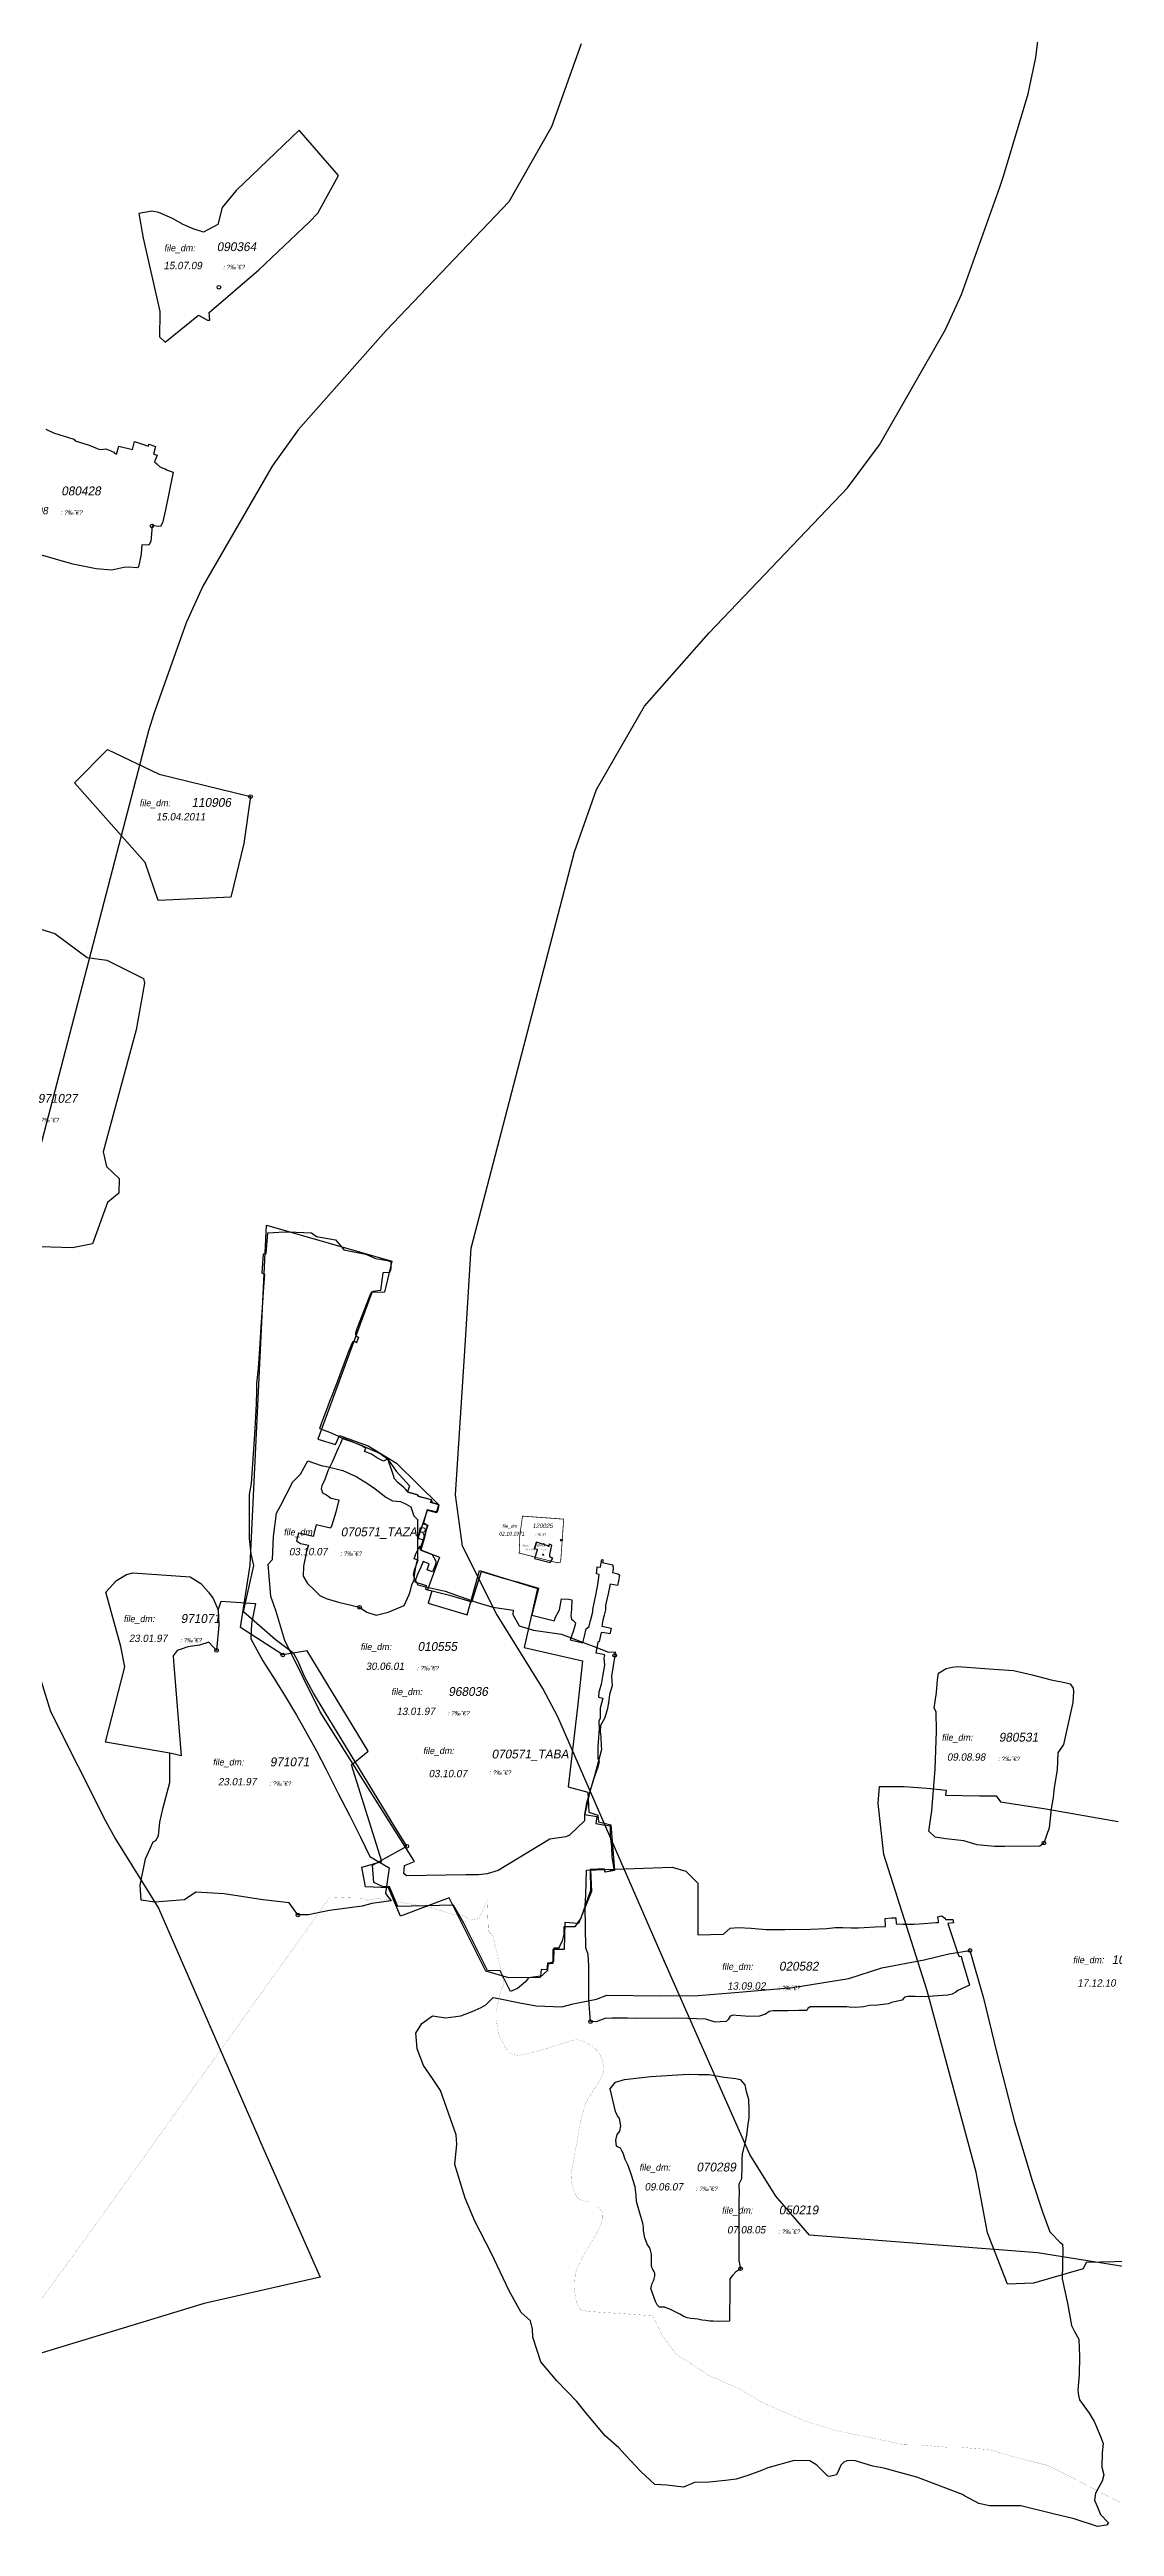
# Model space of a CAD drawing. Header units: metres. Extents: x 116000 to 284092, y 365136 to 804542.
# Drawn here: x 179549 to 180993, y 660721 to 664079 of the extents above; entities that cross this region are included whole.
import ezdxf
from ezdxf.enums import TextEntityAlignment as Align

# ---------------------------------------------------------------- set-up
doc = ezdxf.new("R2010")
doc.units = ezdxf.units.M
doc.header["$LTSCALE"] = 0.075
for name, color, linetype in [('010555', 181, 'Continuous'), ('020582', 246, 'Continuous'), ('030353', 8, 'Continuous'), ('050219', 1, 'Continuous'), ('070289', 46, 'Continuous'), ('070571', 46, 'Continuous'), ('080428', 30, 'Continuous'), ('080436', 30, 'Continuous'), ('090364', 140, 'Continuous'), ('10', 7, 'Continuous'), ('100546', 62, 'Continuous'), ('100810', 62, 'Continuous'), ('110906', 71, 'Continuous'), ('120025', 92, 'Continuous'), ('4', 7, 'Continuous'), ('7', 7, 'Continuous'), ('968036', 5, 'Continuous'), ('971027', 5, 'Continuous'), ('971071', 5, 'Continuous'), ('980334', 3, 'Continuous'), ('980531', 3, 'Continuous')]:
    doc.layers.add(name, color=color, linetype=linetype)
doc.styles.add('HEBTXT', font='HEBTXT.shx')

# ---------------------------------------------------------------- blocks, each defined once
blk = doc.blocks.new('DM_AREA')
at = {"layer": '10'}
blk.add_circle((0, 0), 2.5, dxfattribs=at)
at = {"layer": '4', "style": 'HEBTXT', "oblique": 10}
blk.add_attdef('DATE', text='', height=10, dxfattribs=at).set_placement((9.9, 86.8), align=Align.RIGHT)
at = {"layer": '4', "style": 'HEBTXT', "oblique": 10, "flags": 8}
blk.add_attdef('DATAtxt', text='', height=6, dxfattribs=at).set_placement((41.8, 89.2), align=Align.MIDDLE)
at = {"layer": '7', "style": 'HEBTXT', "oblique": 10, "flags": 8}
blk.add_attdef('file_txt', text='', height=9, dxfattribs=at).set_placement((-28.4, 117.1), align=Align.MIDDLE)
at = {"layer": '7', "style": 'HEBTXT', "oblique": 10}
blk.add_attdef('FILE_DM', (28.1, 112.6), '', height=12, dxfattribs=at)

msp = doc.modelspace()

# ---------------------------------------------------------------- linework, layer by layer
at = {"layer": '010555', "color": 181, "linetype": 'Continuous', "flags": 128}
msp.add_lwpolyline([(179842.8, 662485.1), (180013, 662436.4), (180002.8, 662394.4), (179986, 662393.8), (179912.5, 662194.9), (179936.8, 662187.6), (179941.9, 662199.7), (179980.9, 662185.8), (180019.2, 662162.2), (180076.2, 662106.5), (180074.3, 662095.9), (180061, 662099), (180055.6, 662080.3), (180061.6, 662078.2), (180050.8, 662045.4), (180077.4, 662034.8), (180061.4, 661990.5), (180067.2, 661989.1), (180062.3, 661972.7), (180115, 661956.9), (180132, 662017), (180210.7, 661992.6), (180192.2, 661912.6), (180271.5, 661894.4), (180264.8, 661831.7), (180252.2, 661723.4), (180278.8, 661716.3), (180280.1, 661689), (180292.5, 661685.1), (180293.1, 661676), (180310.1, 661672.1), (180314.7, 661610.2), (180302.5, 661607.8), (180300.7, 661612.1), (180282.3, 661610.9), (180283.6, 661581.6), (180266.3, 661538.3), (180247.7, 661539.5), (180246.5, 661502.8), (180231.1, 661502.8), (180231.1, 661483.8), (180224.3, 661483.2), (180224, 661474.6), (180213.6, 661465.2), (180171.5, 661464.7), (180140.5, 661473.8), (180090.5, 661572.8), (180024.9, 661548.2), (180008.4, 661586.7), (179977.2, 661587.9), (179972.1, 661614.5), (179999.4, 661622.4), (179958.3, 661753.4), (179981.1, 661772.1), (179898, 661908), (179865.1, 661902.3), (179807.8, 661939.5), (179820.7, 662023.9)], close=True, dxfattribs=at)
at = {"layer": '020582', "color": 246, "flags": 128}
msp.add_lwpolyline([(180277, 661610.4), (180393.1, 661614.7), (180411.5, 661609.4), (180428, 661592.8), (180428, 661523), (180462.5, 661523.7), (180471.8, 661532), (180482.5, 661532.7), (180500.2, 661531.9), (180520.4, 661530), (180545.8, 661530), (180580.5, 661530.4), (180602.9, 661531.6), (180614, 661532.6), (180624.6, 661532.6), (180635.8, 661532.2), (180645.6, 661532.5), (180653.3, 661533), (180668.5, 661533.8), (180682.4, 661534.2), (180682, 661545.1), (180690.7, 661545.9), (180696.3, 661545.9), (180696.9, 661537.9), (180706.5, 661537.1), (180721, 661537.2), (180734.3, 661538.4), (180750.8, 661539.6), (180754.2, 661539.5), (180754.3, 661542), (180753.1, 661547.2), (180758.3, 661548.5), (180763.2, 661545.6), (180763.5, 661543.7), (180773.5, 661543.6), (180774.7, 661539.3), (180767, 661538), (180780.6, 661497.5), (180782.2, 661493.4), (180784.8, 661494.1), (180786, 661489.7), (180796.1, 661454.4), (180780.5, 661447.2), (180777.5, 661444.9), (180772.9, 661442.6), (180766.9, 661441), (180747.2, 661439.6), (180738.1, 661438.7), (180722.5, 661439.1), (180712.8, 661439.1), (180708, 661438.4), (180705, 661434.3), (180690.5, 661431), (180686.2, 661429.4), (180671.9, 661427.5), (180660.6, 661426.9), (180652.7, 661425.4), (180642.2, 661424.2), (180633.2, 661424.8), (180629.8, 661425.1), (180600.1, 661425.1), (180585.2, 661425.1), (180580, 661425.1), (180577.2, 661423), (180575.6, 661420.3), (180564.7, 661420.2), (180550.3, 661420), (180544.9, 661420), (180532.2, 661420), (180530.2, 661420), (180524.6, 661418.9), (180519.8, 661415.2), (180511.6, 661412.7), (180495.5, 661412.3), (180492, 661412.5), (180479.9, 661413.5), (180476, 661413.9), (180471.8, 661412.5), (180468.8, 661408.2), (180466.2, 661405.2), (180458, 661404.7), (180451.3, 661404.6), (180438.8, 661408.6), (180401.5, 661409.8), (180344.1, 661409.4), (180332.6, 661409.8), (180311.7, 661409.8), (180301.8, 661409.4), (180290, 661404.8), (180282.4, 661405.2), (180280.2, 661434.9), (180280.2, 661480.9), (180279.4, 661496.1), (180276, 661505.2), (180275.2, 661561.8), (180276, 661577)], close=True, dxfattribs=at)
at = {"layer": '030353', "color": 8, "linetype": 'Continuous', "const_width": 0.15}
msp.add_lwpolyline([(179495.6, 660971.5), (179606.5, 661123), (179737.4, 661306), (179929.4, 661574.3), (179947.6, 661573.4), (179953.2, 661573.1), (179958.5, 661572.9), (179971.4, 661572.6), (179975.3, 661571.3), (179977.5, 661570.6), (179980.1, 661569.8), (179982.3, 661570.1), (179994.6, 661572.2), (180009.6, 661569.6), (180064.9, 661560.1), (180094.1, 661551.1), (180102.3, 661550.2), (180109, 661549.5), (180112.4, 661547.3), (180116.7, 661544.5), (180119.4, 661543.3), (180123.9, 661543.9), (180128.6, 661544.5), (180131.1, 661544.8), (180140, 661564.3), (180142.4, 661569.9), (180142.7, 661561.4), (180143, 661551.4), (180143.5, 661537.2), (180143.7, 661531), (180144, 661529), (180144.2, 661527.1), (180145.1, 661526.3), (180146.9, 661524.5), (180149.1, 661525.3), (180165.1, 661456.2), (180160.4, 661446.4), (180158.7, 661438.8), (180155.9, 661426.3), (180154.7, 661418.4), (180154.8, 661416.2), (180154.8, 661406.6), (180156.2, 661396.4), (180157.2, 661392.4), (180158.4, 661387.4), (180158.9, 661385), (180167.7, 661368.6), (180169.1, 661367.1), (180171.9, 661364.1), (180175.2, 661361.7), (180177, 661360.4), (180178.8, 661360.2), (180181.4, 661359.9), (180185, 661359.4), (180188.1, 661359.9), (180194.9, 661361.1), (180197, 661361.6), (180204.3, 661363.5), (180205.4, 661363.8), (180215.3, 661366.4), (180227.2, 661370.1), (180235.6, 661372.8), (180258, 661379.8), (180263, 661380.9), (180266.5, 661380), (180271.9, 661378.7), (180280.8, 661374), (180284.4, 661372.1), (180288.5, 661368.4), (180291.2, 661365.8), (180294.2, 661361.4), (180296.6, 661357.9), (180298.5, 661352.2), (180300.4, 661345.9), (180300.7, 661340.5), (180299.5, 661335.4), (180295.8, 661326.1), (180286.4, 661312.4), (180280.1, 661302.5), (180278.7, 661299.9), (180274.8, 661292.3), (180272, 661281.5), (180269, 661270.4), (180267.1, 661260), (180263.7, 661240.9), (180263, 661236.6), (180261.4, 661228.3), (180260.1, 661221.2), (180258.8, 661214.1), (180257.3, 661205.8), (180256.4, 661198.2), (180256.1, 661193.5), (180255.9, 661188.6), (180256.2, 661187.5), (180261.8, 661171.5), (180263.4, 661168.5), (180264.8, 661165.8), (180268.8, 661163.7), (180270.2, 661163), (180279.2, 661160.5), (180288.3, 661155.9), (180292.9, 661153.6), (180296.2, 661149.7), (180298.8, 661146.6), (180299, 661142.7), (180299.1, 661139.3), (180298.3, 661136.6), (180296.3, 661130), (180295.5, 661127.2), (180294.2, 661124.9), (180285.5, 661108.7), (180283.5, 661105.6), (180282.5, 661103.9), (180274.8, 661091.5), (180272.8, 661087.8), (180266, 661074.8), (180264.5, 661072.1), (180263, 661067.3), (180261.7, 661063.5), (180261.2, 661055.4), (180260.9, 661051.4), (180260.7, 661042.2), (180261.8, 661032), (180264.4, 661021.8), (180265.1, 661020.8), (180265.9, 661019.6), (180267.7, 661017), (180269.6, 661014.2), (180277.6, 661012.4), (180279.9, 661012.2), (180366.8, 661006.4), (180379.8, 660978.9), (180398.1, 660954.4), (180415, 660944), (180441.7, 660925.9), (180483.5, 660907.6), (180513.5, 660889.5), (180573.2, 660863.4), (180617.6, 660850.1), (180657.4, 660842), (180682.3, 660836.6), (180708.1, 660831.3), (180732.3, 660831), (180766.3, 660828), (180786.1, 660827.8), (180823.5, 660824.8), (180850.8, 660816.8), (180880.7, 660808.8), (180902, 660803.5), (180938.4, 660785.3), (181044.4, 660730.7)], dxfattribs=at)
at = {"layer": '050219', "color": 1, "flags": 128}
msp.add_lwpolyline([(180243.3, 661425), (180258.8, 661429.1), (180290.3, 661435.5), (180304.5, 661441.1), (180376.2, 661440.3), (180428.3, 661440.6), (180450.4, 661442.6), (180483.6, 661445.1), (180556.5, 661451.4), (180632.6, 661463.5), (180677.6, 661478), (180734.7, 661488.8), (180768.1, 661497.1), (180796.9, 661501.7), (180815.2, 661437.2), (180833.1, 661362.3), (180857.2, 661269.3), (180881.4, 661189.6), (180895.1, 661147.2), (180905.1, 661120.3), (180919.3, 661105.9), (180922.4, 661103.2), (180922.8, 661095.7), (180921.9, 661056.3), (180929, 661023.4), (180934.5, 660993), (180938.7, 660984.9), (180944.7, 660974.7), (180945.5, 660951.3), (180945, 660926.2), (180943.1, 660905.6), (180944.2, 660898.1), (180945.2, 660892.2), (180951.4, 660884.1), (180958.4, 660874.3), (180965.1, 660862.9), (180967.3, 660859), (180970.8, 660850.4), (180974, 660842.5), (180977.5, 660833.2), (180976.2, 660820.4), (180975.5, 660800.9), (180978.3, 660790.8), (180976.3, 660782.3), (180967.2, 660765.8), (180965.6, 660756.1), (180968.9, 660749), (180974, 660736.7), (180984.6, 660725.7), (180982, 660722.3), (180969.9, 660720.7), (180938.3, 660730.8), (180909.6, 660737.8), (180866, 660748.7), (180847.1, 660748.8), (180823.2, 660748.8), (180808.9, 660751.7), (180789.6, 660762.3), (180786.8, 660763.8), (180734.2, 660783.7), (180724.9, 660787.5), (180708.2, 660791.8), (180680.1, 660799.9), (180665.1, 660802.4), (180639.9, 660810), (180629.8, 660809.7), (180625.8, 660807.8), (180622, 660803.7), (180619.7, 660798.2), (180615.9, 660790.7), (180606.3, 660788.6), (180604.1, 660788.9), (180594.5, 660798.4), (180589.3, 660803.9), (180579.6, 660809.7), (180558.7, 660810.1), (180522.9, 660800.3), (180514, 660796.6), (180495.8, 660789.9), (180479.9, 660784.9), (180465.6, 660783.2), (180443.4, 660780.5), (180423.3, 660780.1), (180408.6, 660774), (180386, 660776.5), (180369.6, 660777.4), (180350.5, 660795.1), (180329.9, 660817.3), (180320.8, 660827.4), (180302.4, 660843.5), (180276.5, 660874.1), (180263.9, 660890.2), (180236.5, 660918), (180214.8, 660944.1), (180204.3, 660977.3), (180203.5, 660988.5), (180201.2, 660999.5), (180188.5, 661010.9), (180172.1, 661040), (180147.8, 661091.6), (180125.4, 661134.4), (180112.4, 661165.7), (180098.2, 661211.5), (180101.3, 661239.2), (180100.4, 661251.6), (180090, 661281), (180078.9, 661311.7), (180068.2, 661328.1), (180056.1, 661345.5), (180047.3, 661368.3), (180046, 661384.9), (180045.6, 661389.7), (180053.8, 661402.6), (180067.9, 661413.1), (180086.2, 661410.3), (180106.6, 661412.9), (180121.8, 661418.7), (180134.1, 661424.1), (180140.3, 661428.1), (180150.2, 661437.8), (180152.9, 661437.6), (180186.5, 661430.5), (180208.6, 661426.6), (180243.3, 661425)], close=True, dxfattribs=at)
at = {"layer": '070289', "color": 46, "flags": 128}
msp.add_lwpolyline([(180491.4, 661319.6), (180493.2, 661310.5), (180496.7, 661300), (180497.2, 661285.1), (180497, 661274.9), (180495.7, 661266.3), (180493.7, 661251.4), (180492.2, 661242.2), (180489.3, 661231.5), (180488.1, 661225.4), (180487.4, 661218.7), (180487.7, 661209.1), (180487.2, 661191.9), (180483.6, 661184.8), (180483.8, 661172.5), (180483.7, 661163.6), (180483.6, 661152.4), (180483.6, 661107.8), (180483.3, 661095.4), (180483.7, 661081.5), (180485.9, 661070.1), (180479, 661065.4), (180474.7, 661061), (180471.4, 661056.3), (180471.2, 661029.1), (180470.9, 661013.8), (180470.9, 660999), (180456, 660998.5), (180448.7, 660999), (180444.2, 660999.1), (180438.8, 660999.8), (180433.5, 661000.6), (180427.8, 661001.6), (180423.3, 661002.2), (180418.4, 661002.7), (180413.2, 661003.7), (180408.2, 661005.8), (180403.7, 661008.4), (180400, 661010.1), (180390, 661015.2), (180383.7, 661017.6), (180382.6, 661017.8), (180381.2, 661018), (180378.7, 661018), (180376, 661018.1), (180374.8, 661019), (180372.9, 661021.2), (180370.4, 661025.6), (180368.3, 661031.9), (180364.3, 661043.1), (180365.2, 661046.4), (180366.1, 661049.9), (180367.9, 661053.7), (180368.7, 661056.5), (180369.7, 661060.2), (180369.4, 661063.9), (180368.4, 661067), (180367, 661068.9), (180365.5, 661071.7), (180365, 661075), (180365, 661080), (180365, 661085), (180365, 661090), (180363.8, 661095.1), (180362.4, 661098.9), (180359.3, 661103.4), (180357.3, 661108.2), (180355.9, 661112), (180354.4, 661121.5), (180354.4, 661126.6), (180353.2, 661132), (180349.3, 661145.3), (180344.7, 661161.2), (180344.1, 661169.6), (180342.7, 661181.2), (180338, 661197.2), (180333.2, 661210.1), (180329.2, 661218.3), (180326.6, 661226.8), (180324.8, 661230.2), (180322.8, 661233.6), (180317.4, 661236.2), (180316.7, 661244.5), (180318.5, 661251.9), (180322.1, 661256.7), (180323.7, 661263.9), (180321.7, 661273.7), (180318.8, 661277.3), (180316.3, 661283.1), (180308.8, 661314.2), (180316.3, 661323.2), (180328.5, 661326.7), (180364.2, 661330.8), (180415, 661334.1), (180429, 661333.7), (180442.6, 661333.3), (180463.8, 661329.9), (180479.3, 661328.1), (180485.1, 661326.5)], close=True, dxfattribs=at)
at = {"layer": '070571', "color": 46, "flags": 128}
for points in [[(179844.7, 662474.8), (179867.6, 662476.1), (179883.4, 662475.8), (179903.9, 662474.8), (179910.8, 662469.7), (179936.7, 662465.4), (179943.1, 662458), (179947.7, 662451.5), (179977.9, 662445.7), (179990.8, 662440), (179999.4, 662438.4), (180006.7, 662437.3), (180011.8, 662435.8), (180011.7, 662426), (180009.8, 662421), (180000.6, 662420.5), (179997.6, 662396.3), (179990.7, 662395.6), (179987.6, 662395.3), (179986.6, 662394.9), (179985.6, 662394.1), (179984.7, 662393.1), (179983.6, 662391.3), (179982.1, 662387.6), (179965.7, 662344.7), (179963.5, 662338.8), (179963.5, 662337.4), (179964, 662336), (179964.7, 662335.2), (179965.6, 662334.1), (179966.5, 662333.6), (179967.7, 662333.2), (179965.2, 662325.7), (179964.5, 662326.2), (179963.5, 662326.7), (179961.8, 662326.9), (179960.2, 662326.8), (179959, 662325.6), (179954.4, 662313.9), (179953.4, 662311.4), (179953.2, 662310.9), (179952.8, 662310), (179937.8, 662270), (179934.5, 662261.1), (179931.1, 662252.3), (179930, 662249.5), (179924.4, 662234.7), (179919, 662220.8), (179914.8, 662209.6), (179928.5, 662204.4), (179939.9, 662199.5), (179946.1, 662195.8), (179957, 662192.4), (179969.3, 662187.6), (179997.3, 662175.7), (180007.6, 662167.7), (180019, 662151.7), (180037.1, 662131.6), (180034.4, 662123.7), (180034.6, 662123.2), (180035.1, 662122.9), (180047.7, 662119.4), (180050.2, 662117.3), (180066.4, 662113), (180067.5, 662109), (180075.9, 662106.7), (180076.6, 662105.7), (180075.6, 662101.3), (180075.3, 662098.7), (180074.6, 662096.2), (180073.7, 662095.7), (180060.9, 662099), (180055.9, 662082.1), (180061.1, 662078.2), (180057.1, 662061.5), (180052.3, 662044.6), (180067.8, 662038.4), (180072.6, 662029.7), (180072.2, 662025.1), (180068.2, 662015), (180061, 662017.6), (180063.8, 662026), (180055.3, 662029), (180052.4, 662021.4), (180047.5, 662010.4), (180044.3, 662001.3), (180059.7, 661996.6), (180058.4, 661991.5), (180091.1, 661983.2), (180121.4, 661974.4), (180134.6, 662015.5), (180165.6, 662005.9), (180181.5, 662002.1), (180211.8, 661992.9), (180203, 661956.4), (180233.7, 661948.7), (180234.5, 661952.8), (180240.5, 661963.3), (180243.1, 661978.6), (180253.1, 661978.1), (180256.9, 661977.1), (180256.7, 661964.5), (180255.9, 661955.4), (180256.8, 661950.9), (180258.2, 661949.4), (180262.1, 661946), (180261.7, 661943), (180258.8, 661934.1), (180254.9, 661922.7), (180272, 661918.9), (180274.3, 661927.6), (180276.5, 661937.8), (180280.2, 661940.6), (180281.3, 661945), (180282, 661947.9), (180282.7, 661950.2), (180285.3, 661960.6), (180285.3, 661963.9), (180290, 661985.7), (180290.8, 661990.7), (180292.3, 661997.7), (180293.1, 662004.6), (180294.3, 662011.6), (180290.3, 662012.4), (180291.2, 662020.9), (180291.3, 662022), (180295.9, 662021.3), (180296.7, 662026.8), (180297.8, 662031.9), (180299.3, 662031.4), (180298.5, 662027.6), (180302.3, 662026.7), (180312.5, 662024.6), (180313, 662018.5), (180312.2, 662014), (180319.4, 662012.3), (180321.5, 662010.8), (180320.5, 662002.9), (180318.9, 661996.6), (180308.8, 661998.4), (180306.4, 661985.1), (180304.6, 661977.4), (180302.9, 661969.2), (180302.7, 661963.5), (180300.8, 661956.3), (180299.2, 661949.3), (180297.7, 661941.2), (180310.5, 661938.7), (180309.1, 661932.5), (180308.7, 661931.2), (180304.1, 661932), (180296.8, 661932.9), (180294.3, 661920.5), (180292.1, 661919.1), (180290.6, 661910.2), (180289.6, 661905.2), (180300.1, 661903.6), (180301.4, 661901.6), (180300.4, 661897.9), (180301.4, 661888.6), (180298.6, 661873.3), (180296.8, 661862.4), (180293.8, 661851.9), (180293, 661845), (180299.2, 661843.8), (180295.6, 661830.1), (180295.4, 661816.5), (180293.6, 661812.6), (180294.1, 661802.2), (180292.3, 661777.6), (180292.5, 661762.3), (180294, 661757.2), (180292.2, 661750), (180286.4, 661734), (180281.5, 661716.6), (180276.7, 661701.2), (180274.1, 661686.1), (180291, 661683.4), (180289.6, 661673.9), (180302.1, 661671.4), (180308.9, 661670.8), (180308.9, 661657), (180310.7, 661641.5), (180311.2, 661628.5), (180314, 661612), (180307, 661608.7), (180302.8, 661607.9), (180301.7, 661609.3), (180301.3, 661612.5), (180281.7, 661611.5), (180282.5, 661582.8), (180269.1, 661545.5), (180261.2, 661533.6), (180246.3, 661533.5), (180246.1, 661523.7), (180243.9, 661514.5), (180240.1, 661506.9), (180239, 661504.6), (180232.5, 661504.6), (180232, 661486.5), (180227.7, 661484.3), (180223.9, 661484.4), (180223.3, 661475.3), (180215.5, 661475.7), (180214.5, 661466.7), (180198.4, 661464.6), (180194.2, 661459), (180183.5, 661450.2), (180173.9, 661446.2), (180159.9, 661474), (180142.5, 661474.5), (180110.5, 661538.6), (180096.4, 661563.1), (180020.9, 661561.3), (180009.9, 661588.1), (180000.5, 661588.5), (179988.4, 661593.6), (179986.8, 661617.3), (180018, 661634.3), (180033.2, 661642.9), (180018.5, 661667.2), (179975.6, 661737.5), (179951.4, 661776.9), (179922.6, 661824.3), (179906.9, 661850.4), (179895.1, 661872), (179885.4, 661894.5), (179880.3, 661904.4), (179854.6, 661923.4), (179811.8, 661961), (179826, 662023.8), (179822.3, 662039.6), (179820, 662060.2), (179819.9, 662070), (179820, 662080.1), (179820, 662090), (179820.1, 662100.1), (179820, 662110), (179820, 662120), (179822.8, 662134.6), (179826.1, 662188.2), (179827.1, 662201.6), (179827.5, 662209.6), (179828.5, 662225.7), (179829.4, 662242.9), (179830.1, 662260.3), (179830.1, 662270.2), (179832.1, 662291.4), (179834.4, 662324.1), (179835.9, 662347.1), (179837.7, 662373.5), (179839.6, 662400.8), (179840.8, 662418.3), (179837, 662420.1), (179839.1, 662446.3), (179842.4, 662446.8)], [(180007.2, 662167.7), (180001.6, 662164.9), (179993.5, 662169.1), (179985.4, 662174.8), (179976, 662178.1), (179977.6, 662182.9), (179968.9, 662187.2), (179956.1, 662192.7), (179946.3, 662196.4), (179943.3, 662189.2), (179940.4, 662182.5), (179932.1, 662163.8), (179926.3, 662151.9), (179922, 662140.2), (179918.1, 662131.7), (179917.3, 662128), (179918.9, 662122.3), (179923.3, 662119.8), (179927.7, 662117.3), (179930.3, 662115.1), (179932.8, 662114.4), (179936, 662113.7), (179941.3, 662112.7), (179936.9, 662096.1), (179931.8, 662078.4), (179930, 662074.4), (179910.5, 662078.9), (179906.2, 662062.9), (179889, 662067.2), (179886.2, 662067.3), (179883.6, 662057), (179889.2, 662053.6), (179900, 662051.3), (179897.3, 662042.6), (179893, 662022.6), (179892.7, 662009.1), (179898.6, 661999.2), (179907.6, 661990.6), (179915.2, 661983), (179923.8, 661979), (179940.7, 661974.1), (179969.2, 661967.1), (179979.2, 661960.3), (179991.7, 661956.2), (180008.2, 661960.3), (180029.5, 661969.3), (180036.4, 661984.5), (180038.2, 661989.7), (180040, 661997.5), (180043.2, 662004.1), (180043.7, 662006.7), (180042.4, 662010.8), (180043.7, 662017.6), (180048.7, 662030.7), (180043.3, 662032.6), (180045.4, 662039.3), (180049.3, 662046.6), (180051.7, 662049.7), (180054, 662052.3), (180055.8, 662058.1), (180048.7, 662060.3), (180051.9, 662070.8), (180056.2, 662083.7), (180061.2, 662098.8), (180073.6, 662095.5), (180076.5, 662105.8), (180065.4, 662108.9), (180066.6, 662112.7), (180049.8, 662117.4), (180047.6, 662119.6), (180034.9, 662123.2), (180034, 662124.1), (180031.6, 662127), (180029.1, 662129.3), (180021.3, 662136.3), (180016.8, 662141.3), (180014.6, 662147.1), (180011.9, 662155), (180009.7, 662161), (180007.8, 662166.7)]]:
    msp.add_lwpolyline(points, close=True, dxfattribs=at)
at = {"layer": '080428', "color": 30, "flags": 128}
msp.add_lwpolyline([(179544, 663564.6), (179554, 663559.6), (179581.7, 663550.7), (179583.4, 663548.6), (179602.6, 663542.7), (179613.6, 663538.1), (179615.5, 663537.4), (179619.4, 663536.9), (179622, 663537.1), (179625, 663537.6), (179631.8, 663535), (179636.1, 663533.2), (179636.9, 663531.9), (179639.8, 663530.4), (179642.7, 663541.5), (179661.2, 663536.7), (179664, 663547.5), (179682.9, 663541.5), (179683.6, 663544), (179692.3, 663541.1), (179692.1, 663539), (179690, 663530.5), (179694.8, 663529.1), (179692, 663522.3), (179691, 663519.9), (179694.1, 663517.5), (179695.6, 663515.9), (179698.1, 663513.6), (179701.6, 663511.8), (179705.5, 663510.7), (179707.5, 663509.4), (179716.5, 663506.2), (179706, 663454.9), (179702.1, 663437.3), (179699.5, 663432.5), (179687.8, 663433.2), (179686, 663412), (179683.5, 663407.1), (179674.2, 663407.4), (179673.7, 663402.8), (179673.1, 663394.7), (179669.3, 663377.7), (179668, 663376.5), (179656.1, 663377.3), (179649.4, 663376.6), (179633.5, 663373.2), (179612.1, 663375.2), (179580.3, 663381.3), (179533.6, 663394.8)], dxfattribs=at)
at = {"layer": '080436', "color": 30, "elevation": 23.2, "flags": 128}
msp.add_lwpolyline([(180209.2, 662055.3), (180206.3, 662046.9), (180210.1, 662045.6), (180210, 662044.4), (180206.6, 662033.1), (180227.8, 662027.7), (180231.3, 662033.5), (180229.7, 662033.8), (180227.9, 662035), (180227.1, 662036.4), (180227.3, 662038.4), (180230, 662051.4), (180226.5, 662052.5), (180225.8, 662049.2), (180224.9, 662049.5), (180225.1, 662050.2), (180219.7, 662051.6), (180219.9, 662052.4), (180218, 662052.9), (180217.4, 662052.5), (180209.2, 662055.3), (180206.3, 662046.9)], close=True, dxfattribs=at)
at = {"layer": '090364', "color": 140, "elevation": 19.6, "flags": 128}
msp.add_lwpolyline([(179940.8, 663908.2), (179887.5, 663969.8), (179802, 663887.8), (179782.8, 663865), (179777.2, 663841.9), (179757.6, 663831.4), (179743.5, 663835.8), (179729.9, 663842), (179715.6, 663850.1), (179697, 663858.3), (179687.5, 663860.1), (179669.7, 663856.7), (179675.7, 663823.5), (179696.4, 663732), (179698.6, 663723.9), (179698.2, 663722), (179698.1, 663689.5), (179705.5, 663682.3), (179750.9, 663719.1), (179763.2, 663712), (179766.4, 663712.3), (179765.2, 663722.6), (179832.5, 663780.4), (179901.5, 663845.4), (179912.6, 663857.2)], close=True, dxfattribs=at)
at = {"layer": '100546', "flags": 128}
for points in [[(181075.3, 661061.7), (180888.4, 661091.8), (180579.4, 661115.6), (180579.4, 661115.6), (180533.6, 661168.3), (180498.6, 661224.8), (180382.2, 661487.8), (180382.6, 661487), (180381.9, 661488.5), (180382.2, 661487.8), (180238, 661818.5), (180217.9, 661856.9), (180155, 661958.2), (180109, 662050), (180099.5, 662119.6), (180112.2, 662321.5), (180120.5, 662453.7), (180260.6, 662991.5), (180290.4, 663075.7), (180355.6, 663188.9), (180443.4, 663288.4), (180630.9, 663484.8), (180674.4, 663543.2), (180763.6, 663699.6), (180785.4, 663747.1), (180837.4, 663892.3), (180842.5, 663907.6), (180875.7, 664019), (180886.1, 664068.5), (180906.9, 664239.3)], [(180269.9, 664087), (180229.4, 663974.1), (180171.4, 663872.5), (180005.3, 663698.3), (179997.5, 663689.8), (179885.8, 663563.3), (179850.7, 663514.4), (179756.8, 663351.3), (179734, 663301.8), (179690.7, 663179.7), (179683.2, 663155.2), (179532.6, 662577)], [(179521.3, 661919.5), (179550.3, 661825.8), (179624.6, 661677.3), (179638, 661653.4), (179696.7, 661558.9), (179832.5, 661247.2), (179833.2, 661245.7), (179916, 661058.7), (179758.7, 661023), (179497.4, 660943.4)]]:
    msp.add_lwpolyline(points, dxfattribs=at)
at = {"layer": '100810', "linetype": 'Continuous', "lineweight": -3, "flags": 128}
msp.add_lwpolyline([(181031.6, 661080.2), (180954.4, 661078.6), (180950.4, 661070.2), (180883, 661050.4), (180847.8, 661049.1), (180820.5, 661118.6), (180805.5, 661200.9), (180786.9, 661269.8), (180738.8, 661447.1), (180680.1, 661631.7), (180672.5, 661701), (180674.1, 661724.1), (180707.7, 661723.8), (180738.4, 661721.8), (180764.5, 661719.2), (180763.7, 661712.1), (180809.7, 661711.2), (180832.5, 661711.2), (180838.5, 661703.1), (180899.8, 661693.8), (180998, 661676.3)], dxfattribs=at)
at = {"layer": '110906', "flags": 128}
msp.add_lwpolyline([(179821.4, 663066.3), (179812.3, 663002.8), (179794.5, 662929.7), (179696.3, 662925.3), (179678.4, 662976.9), (179582.8, 663084.7), (179627.4, 663130.2), (179697.5, 663096.8)], close=True, dxfattribs=at)
at = {"layer": '120025', "const_width": 1, "elevation": 22.7, "flags": 128}
msp.add_lwpolyline([(180190.2, 662090.6), (180246, 662086.5), (180241.9, 662028.4), (180237.8, 662027.2), (180185.2, 662040.6), (180186.5, 662042.5), (180185.7, 662059.4)], close=True, dxfattribs=at)
at = {"layer": '968036', "color": 5, "elevation": 23.5, "flags": 128}
msp.add_lwpolyline([(180315.3, 661901.8), (180310.9, 661873.6), (180311.6, 661860.5), (180308.1, 661848.9), (180306.7, 661837.4), (180304.8, 661828), (180301.5, 661816.4), (180296.1, 661806.5), (180295.4, 661798.7), (180296.3, 661791.5), (180296.6, 661778.5), (180297.2, 661774.5), (180297, 661772.3), (180286.9, 661734.9), (180281.5, 661717.3), (180274.1, 661684.7), (180274, 661677.3), (180253.7, 661657.8), (180249.1, 661655.8), (180227, 661652.4), (180157.2, 661609.9), (180142.4, 661605.7), (180130.6, 661604), (180113.3, 661604.4), (180032.9, 661602.7), (180029.3, 661606.2), (180030.1, 661616.9), (180043.5, 661622.1), (179915.6, 661825), (179868.1, 661922.1), (179855.5, 661962.6), (179848.9, 661981.6), (179845.2, 662025.5), (179851.2, 662031.7), (179852.7, 662062.9), (179856.6, 662094.6), (179862, 662104.6), (179878.7, 662137.1), (179889.2, 662147.5), (179898.9, 662165.4), (179917.2, 662159), (179926.8, 662157.6), (179946.6, 662152.4), (179964.8, 662144.5), (179976.3, 662137.1), (179987.9, 662129.6), (180004.9, 662116.2), (180014, 662111.4), (180024.7, 662110.4), (180032.2, 662106.9), (180038.7, 662103), (180043, 662090.8), (180047.7, 662086.2), (180047.7, 662057.7), (180047.8, 662033.1), (180045.2, 662021.6), (180043, 662007.3), (180048.3, 661997.3), (180060.8, 661994.3), (180085.1, 661988.7), (180127.4, 661974.1), (180149.8, 661967.3), (180177.6, 661962.9), (180177, 661957.2), (180185.7, 661941.6), (180205.2, 661936.1), (180242.9, 661930.3), (180277.4, 661917.2), (180289.8, 661912.9), (180306.6, 661906.2), (180315.6, 661906.6), (180315.3, 661901.8)], dxfattribs=at)
at = {"layer": '971027', "color": 5, "flags": 128}
msp.add_lwpolyline([(179535.3, 662886.7), (179556.2, 662880.4), (179599.9, 662848.1), (179626.7, 662844.4), (179676.2, 662819.5), (179677.7, 662813.4), (179666.1, 662750), (179621.6, 662584.6), (179626.2, 662564.7), (179643.4, 662548.2), (179642.7, 662528.4), (179627.5, 662515.8), (179607, 662459.6), (179579.9, 662454.3), (179521.6, 662456.3)], dxfattribs=at)
at = {"layer": '971071', "color": 5, "flags": 128}
msp.add_lwpolyline([(179821.6, 661924.4), (179838.2, 661894.5), (179854.7, 661868.1), (179868.8, 661845.4), (179883.5, 661820.9), (179895.4, 661799.8), (179911, 661772.2), (179924.1, 661747.2), (179940.4, 661714.6), (179955.5, 661685), (179970.3, 661655.4), (179983, 661629.2), (180009.3, 661613.5), (180004.4, 661579.1), (180012, 661569.1), (179986, 661565.5), (179972.7, 661561.9), (179928.5, 661555.8), (179917, 661553.4), (179900.1, 661549.8), (179885.6, 661549.8), (179873.8, 661566.2), (179838.1, 661570.4), (179785.6, 661578.5), (179747.1, 661580.9), (179731.7, 661570.3), (179691.8, 661567.3), (179673.1, 661569.7), (179671.9, 661590.3), (179679.1, 661625.9), (179689.4, 661648.9), (179693, 661650.7), (179696.7, 661657.3), (179698.5, 661675.5), (179702.7, 661695.4), (179711.8, 661729.2), (179711.9, 661769), (179624.5, 661783.9), (179650.9, 661886.1), (179645.3, 661914), (179625.3, 661987.4), (179639.7, 662003.4), (179653.3, 662011.4), (179662, 662013.8), (179739.5, 662008.2), (179753.9, 661999.4), (179764.3, 661987.4), (179770.6, 661978.7), (179777, 661964.3), (179777.4, 661963.2), (179781.7, 661975.2), (179827.9, 661972.3), (179822.8, 661945.1)], close=True, dxfattribs=at)
msp.add_lwpolyline([(179777.4, 661963.2), (179778.6, 661942.7), (179775.4, 661908.4), (179765, 661919.6), (179752.3, 661915.6), (179736.3, 661913.2), (179727.5, 661910), (179721.9, 661908.4), (179716.3, 661901.2), (179717.1, 661894.1), (179727.5, 661765.6), (179717.9, 661768), (179711.9, 661769)], dxfattribs=at)
at = {"layer": '980531', "color": 3, "flags": 128}
msp.add_lwpolyline([(180754, 661877.5), (180764.5, 661884), (180772.7, 661885.7), (180780.4, 661886.6), (180829.1, 661883.2), (180856, 661881.4), (180881.1, 661875.3), (180906.9, 661868.8), (180925.3, 661865.1), (180932.8, 661863), (180936.8, 661857.2), (180937.1, 661852.6), (180936.4, 661837.9), (180927.1, 661797.4), (180923.8, 661780.9), (180915.8, 661769.7), (180915.1, 661746.7), (180911.2, 661722.4), (180909.7, 661709.1), (180906.8, 661693.7), (180904.4, 661668.1), (180897.2, 661647.3), (180891.5, 661643), (180844.1, 661642.8), (180830.1, 661642.8), (180806.8, 661645), (180788.5, 661650.3), (180764.1, 661653.2), (180749.5, 661655.4), (180740.9, 661663.6), (180745.2, 661690.9), (180749.5, 661747.5), (180751.7, 661799), (180751, 661825.2), (180748.5, 661830.4), (180751.3, 661851.5), (180752.8, 661868.7)], close=True, dxfattribs=at)

# ---------------------------------------------------------------- block references
at = {"layer": '010555', "color": 7}
ref = msp.add_blockref('DM_AREA', (179865.1, 661902.3), dxfattribs=at)
ref.add_attrib('FILE_DM', '010555', (180047.9, 661907.8), dxfattribs={"layer": '7', "color": 181, "height": 12, "style": 'HEBTXT', "oblique": 10})
ref.add_attrib('DATE', '30.06.01', dxfattribs={"layer": '4', "color": 181, "height": 10, "style": 'HEBTXT', "oblique": 10}).set_placement((180029.7, 661882), align=Align.RIGHT)
ref.add_attrib('file_txt', 'file_dm:', dxfattribs={"layer": '7', "color": 181, "height": 9, "style": 'HEBTXT', "oblique": 10}).set_placement((179991.4, 661912.4), align=Align.MIDDLE)
ref.add_attrib('DATAtxt', ': \x8a‰˜€\x9a', dxfattribs={"layer": '4', "color": 181, "height": 6, "style": 'HEBTXT', "oblique": 10}).set_placement((180061.6, 661884.5), align=Align.MIDDLE)
at = {"layer": '020582', "color": 7}
ref = msp.add_blockref('DM_AREA', (180282.4, 661405.2), dxfattribs=at)
ref.add_attrib('FILE_DM', '020582', (180537.9, 661474.3), dxfattribs={"layer": '7', "color": 246, "height": 12, "style": 'HEBTXT', "oblique": 10})
ref.add_attrib('DATE', '13.09.02', dxfattribs={"layer": '4', "color": 246, "height": 10, "style": 'HEBTXT', "oblique": 10}).set_placement((180519.7, 661448.5), align=Align.RIGHT)
ref.add_attrib('file_txt', 'file_dm:', dxfattribs={"layer": '7', "color": 246, "height": 9, "style": 'HEBTXT', "oblique": 10}).set_placement((180481.5, 661478.8), align=Align.MIDDLE)
ref.add_attrib('DATAtxt', ': \x8a‰˜€\x9a', dxfattribs={"layer": '4', "color": 246, "height": 6, "style": 'HEBTXT', "oblique": 10}).set_placement((180551.6, 661450.9), align=Align.MIDDLE)
at = {"layer": '050219', "color": 7}
ref = msp.add_blockref('DM_AREA', (180796.9, 661501.7), dxfattribs=at)
ref.add_attrib('FILE_DM', '050219', (180537.7, 661143.8), dxfattribs={"layer": '7', "color": 1, "height": 12, "style": 'HEBTXT', "oblique": 10})
ref.add_attrib('DATE', '07.08.05', dxfattribs={"layer": '4', "color": 1, "height": 10, "style": 'HEBTXT', "oblique": 10}).set_placement((180519.6, 661118), align=Align.RIGHT)
ref.add_attrib('file_txt', 'file_dm:', dxfattribs={"layer": '7', "color": 1, "height": 9, "style": 'HEBTXT', "oblique": 10}).set_placement((180481.3, 661148.3), align=Align.MIDDLE)
ref.add_attrib('DATAtxt', ': \x8a‰˜€\x9a', dxfattribs={"layer": '4', "color": 1, "height": 6, "style": 'HEBTXT', "oblique": 10}).set_placement((180551.5, 661120.5), align=Align.MIDDLE)
at = {"layer": '070289', "color": 7}
ref = msp.add_blockref('DM_AREA', (180485.9, 661070.1), dxfattribs=at)
ref.add_attrib('FILE_DM', '070289', (180426, 661202), dxfattribs={"layer": '7', "color": 46, "height": 12, "style": 'HEBTXT', "oblique": 10})
ref.add_attrib('DATE', '09.06.07', dxfattribs={"layer": '4', "color": 46, "height": 10, "style": 'HEBTXT', "oblique": 10}).set_placement((180407.8, 661176.2), align=Align.RIGHT)
ref.add_attrib('file_txt', 'file_dm:', dxfattribs={"layer": '7', "color": 46, "height": 9, "style": 'HEBTXT', "oblique": 10}).set_placement((180369.5, 661206.5), align=Align.MIDDLE)
ref.add_attrib('DATAtxt', ': \x8a‰˜€\x9a', dxfattribs={"layer": '4', "color": 46, "height": 6, "style": 'HEBTXT', "oblique": 10}).set_placement((180439.7, 661178.6), align=Align.MIDDLE)
at = {"layer": '070571', "color": 7}
ref = msp.add_blockref('DM_AREA', (179969.2, 661967.1), dxfattribs=at)
ref.add_attrib('FILE_DM', '070571_TAZAR', (179943.7, 662063.2), dxfattribs={"layer": '7', "color": 46, "height": 12, "style": 'HEBTXT', "oblique": 10})
ref.add_attrib('DATE', '03.10.07', dxfattribs={"layer": '4', "color": 46, "height": 10, "style": 'HEBTXT', "oblique": 10}).set_placement((179925.6, 662037.4), align=Align.RIGHT)
ref.add_attrib('file_txt', 'file_dm:', dxfattribs={"layer": '7', "color": 46, "height": 9, "style": 'HEBTXT', "oblique": 10}).set_placement((179887.3, 662067.8), align=Align.MIDDLE)
ref.add_attrib('DATAtxt', ': \x8a‰˜€\x9a', dxfattribs={"layer": '4', "color": 46, "height": 6, "style": 'HEBTXT', "oblique": 10}).set_placement((179957.4, 662039.9), align=Align.MIDDLE)
ref = msp.add_blockref('DM_AREA', (180033.2, 661642.9), dxfattribs=at)
ref.add_attrib('FILE_DM', '070571_TABA', (180148.3, 661762), dxfattribs={"layer": '7', "color": 46, "height": 12, "style": 'HEBTXT', "oblique": 10})
ref.add_attrib('DATE', '03.10.07', dxfattribs={"layer": '4', "color": 46, "height": 10, "style": 'HEBTXT', "oblique": 10}).set_placement((180115, 661736.5), align=Align.RIGHT)
ref.add_attrib('file_txt', 'file_dm:', dxfattribs={"layer": '7', "color": 46, "height": 9, "style": 'HEBTXT', "oblique": 10}).set_placement((180076.3, 661771.5), align=Align.MIDDLE)
ref.add_attrib('DATAtxt', ': \x8a‰˜€\x9a', dxfattribs={"layer": '4', "color": 46, "height": 6, "style": 'HEBTXT', "oblique": 10}).set_placement((180159.7, 661742.9), align=Align.MIDDLE)
at = {"layer": '080428', "color": 7}
ref = msp.add_blockref('DM_AREA', (179687.8, 663433.2), dxfattribs=at)
ref.add_attrib('FILE_DM', '080428', (179564.8, 663474.7), dxfattribs={"layer": '7', "color": 30, "height": 12, "style": 'HEBTXT', "oblique": 10})
ref.add_attrib('DATE', '12.07.08', dxfattribs={"layer": '4', "color": 30, "height": 10, "style": 'HEBTXT', "oblique": 10}).set_placement((179546.6, 663448.9), align=Align.RIGHT)
ref.add_attrib('file_txt', 'file_dm:', dxfattribs={"layer": '7', "color": 30, "height": 9, "style": 'HEBTXT', "oblique": 10}).set_placement((179508.3, 663479.3), align=Align.MIDDLE)
ref.add_attrib('DATAtxt', ': \x8a‰˜€\x9a', dxfattribs={"layer": '4', "color": 30, "height": 6, "style": 'HEBTXT', "oblique": 10}).set_placement((179578.5, 663451.4), align=Align.MIDDLE)
at = {"layer": '080436', "color": 30}
ref = msp.add_blockref('DM_AREA', (180218.3, 662038.3), dxfattribs=dict(at, xscale=0.25, yscale=0.25, zscale=0.25))
ref.add_attrib('FILE_DM', '080436', (180208.2, 662049.5), dxfattribs={"layer": '7', "color": 30, "height": 3, "style": 'HEBTXT', "oblique": 10})
ref.add_attrib('DATE', '15.12.09', dxfattribs={"layer": '4', "color": 30, "height": 2.5, "style": 'HEBTXT', "oblique": 10}).set_placement((180207.1, 662044.1), align=Align.RIGHT)
ref.add_attrib('file_txt', 'file_dm:', dxfattribs={"layer": '7', "color": 30, "height": 2.25, "style": 'HEBTXT', "oblique": 10}).set_placement((180195.5, 662050.3), align=Align.MIDDLE)
ref.add_attrib('DATAtxt', ': \x8a‰˜€\x9a', dxfattribs={"layer": '4', "color": 30, "height": 1.5, "style": 'HEBTXT', "oblique": 10}).set_placement((180218, 662044.9), align=Align.MIDDLE)
at = {"layer": '090364', "color": 140}
ref = msp.add_blockref('DM_AREA', (179778.5, 663756.8), dxfattribs=at)
ref.add_attrib('FILE_DM', '090364', (179775.6, 663805.8), dxfattribs={"layer": '7', "color": 140, "height": 12, "style": 'HEBTXT', "oblique": 10})
ref.add_attrib('DATE', '15.07.09', dxfattribs={"layer": '4', "color": 140, "height": 10, "style": 'HEBTXT', "oblique": 10}).set_placement((179755.5, 663781.3), align=Align.RIGHT)
ref.add_attrib('file_txt', 'file_dm:', dxfattribs={"layer": '7', "color": 140, "height": 9, "style": 'HEBTXT', "oblique": 10}).set_placement((179725.2, 663809), align=Align.MIDDLE)
ref.add_attrib('DATAtxt', ': \x8a‰˜€\x9a', dxfattribs={"layer": '4', "color": 140, "height": 6, "style": 'HEBTXT', "oblique": 10}).set_placement((179798.8, 663784.3), align=Align.MIDDLE)
at = {"layer": '100810', "linetype": 'Continuous', "lineweight": -3}
ref = msp.add_blockref('DM_AREA', (181034.1, 661668.1), dxfattribs=at)
ref.add_attrib('FILE_DM', '100810', (180989.1, 661483.2), dxfattribs={"layer": '7', "color": 62, "height": 12, "style": 'HEBTXT', "oblique": 10})
ref.add_attrib('DATE', '17.12.10', dxfattribs={"layer": '4', "color": 62, "height": 10, "style": 'HEBTXT', "oblique": 10}).set_placement((180994.5, 661452.5), align=Align.RIGHT)
ref.add_attrib('file_txt', 'file_dm:', dxfattribs={"layer": '7', "color": 62, "height": 9, "style": 'HEBTXT', "oblique": 10}).set_placement((180957.4, 661487.8), align=Align.MIDDLE)
ref.add_attrib('DATAtxt', ': \x8a‰˜€\x9a', dxfattribs={"layer": '4', "color": 62, "height": 6, "style": 'HEBTXT', "oblique": 10}).set_placement((181017.6, 661458.3), align=Align.MIDDLE)
at = {"layer": '120025'}
ref = msp.add_blockref('DM_AREA', (180242.9, 662057.9, 22.7), dxfattribs=dict(at, xscale=0.5, yscale=0.5, zscale=0.5))
ref.add_attrib('FILE_DM', '120025', (180203.7, 662074.5, 22.7), dxfattribs={"layer": '7', "color": 92, "height": 6, "style": 'HEBTXT', "oblique": 10})
ref.add_attrib('DATE', '02.10.1971', dxfattribs={"layer": '4', "color": 92, "height": 5, "style": 'HEBTXT', "oblique": 10}).set_placement((180192.8, 662064.3, 22.7), align=Align.RIGHT)
ref.add_attrib('file_txt', 'file_dm:', dxfattribs={"layer": '7', "color": 92, "height": 4.5, "style": 'HEBTXT', "oblique": 10}).set_placement((180173.6, 662076.5, 22.7), align=Align.MIDDLE)
ref.add_attrib('DATAtxt', ': \x8a‰˜€\x9a', dxfattribs={"layer": '4', "color": 92, "height": 3, "style": 'HEBTXT', "oblique": 10}).set_placement((180214.5, 662065.6, 22.7), align=Align.MIDDLE)
at = {"layer": '968036', "color": 7}
ref = msp.add_blockref('DM_AREA', (180315.3, 661901.8, 23.5), dxfattribs=at)
ref.add_attrib('FILE_DM', '968036', (180089.6, 661846.8, 23.5), dxfattribs={"layer": '7', "color": 5, "height": 12, "style": 'HEBTXT', "oblique": 10})
ref.add_attrib('DATE', '13.01.97', dxfattribs={"layer": '4', "color": 5, "height": 10, "style": 'HEBTXT', "oblique": 10}).set_placement((180071.4, 661820.9, 23.5), align=Align.RIGHT)
ref.add_attrib('file_txt', 'file_dm:', dxfattribs={"layer": '7', "color": 5, "height": 9, "style": 'HEBTXT', "oblique": 10}).set_placement((180033.1, 661851.3, 23.5), align=Align.MIDDLE)
ref.add_attrib('DATAtxt', ': \x8a‰˜€\x9a', dxfattribs={"layer": '4', "color": 5, "height": 6, "style": 'HEBTXT', "oblique": 10}).set_placement((180103.3, 661823.4, 23.5), align=Align.MIDDLE)
at = {"layer": '971027', "color": 7}
ref = msp.add_blockref('DM_AREA', (179521.6, 662456.3), dxfattribs=at)
ref.add_attrib('FILE_DM', '971027', (179533, 662651), dxfattribs={"layer": '7', "color": 5, "height": 12, "style": 'HEBTXT', "oblique": 10})
ref.add_attrib('DATE', '23.01.97', dxfattribs={"layer": '4', "color": 5, "height": 10, "style": 'HEBTXT', "oblique": 10}).set_placement((179514.8, 662625.2), align=Align.RIGHT)
ref.add_attrib('file_txt', 'file_dm:', dxfattribs={"layer": '7', "color": 5, "height": 9, "style": 'HEBTXT', "oblique": 10}).set_placement((179476.5, 662655.6), align=Align.MIDDLE)
ref.add_attrib('DATAtxt', ': \x8a‰˜€\x9a', dxfattribs={"layer": '4', "color": 5, "height": 6, "style": 'HEBTXT', "oblique": 10}).set_placement((179546.7, 662627.7), align=Align.MIDDLE)
at = {"layer": '971071', "color": 7}
ref = msp.add_blockref('DM_AREA', (179775.4, 661908.4), dxfattribs=at)
ref.add_attrib('FILE_DM', '971071', (179726.7, 661945.7), dxfattribs={"layer": '7', "color": 5, "height": 12, "style": 'HEBTXT', "oblique": 10})
ref.add_attrib('DATE', '23.01.97', dxfattribs={"layer": '4', "color": 5, "height": 10, "style": 'HEBTXT', "oblique": 10}).set_placement((179708.5, 661919.9), align=Align.RIGHT)
ref.add_attrib('file_txt', 'file_dm:', dxfattribs={"layer": '7', "color": 5, "height": 9, "style": 'HEBTXT', "oblique": 10}).set_placement((179670.2, 661950.3), align=Align.MIDDLE)
ref.add_attrib('DATAtxt', ': \x8a‰˜€\x9a', dxfattribs={"layer": '4', "color": 5, "height": 6, "style": 'HEBTXT', "oblique": 10}).set_placement((179740.4, 661922.4), align=Align.MIDDLE)
ref = msp.add_blockref('DM_AREA', (179885.6, 661549.8), dxfattribs=at)
ref.add_attrib('FILE_DM', '971071', (179847.6, 661751.3), dxfattribs={"layer": '7', "color": 5, "height": 12, "style": 'HEBTXT', "oblique": 10})
ref.add_attrib('DATE', '23.01.97', dxfattribs={"layer": '4', "color": 5, "height": 10, "style": 'HEBTXT', "oblique": 10}).set_placement((179829.4, 661725.5), align=Align.RIGHT)
ref.add_attrib('file_txt', 'file_dm:', dxfattribs={"layer": '7', "color": 5, "height": 9, "style": 'HEBTXT', "oblique": 10}).set_placement((179791.1, 661755.9), align=Align.MIDDLE)
ref.add_attrib('DATAtxt', ': \x8a‰˜€\x9a', dxfattribs={"layer": '4', "color": 5, "height": 6, "style": 'HEBTXT', "oblique": 10}).set_placement((179861.3, 661728), align=Align.MIDDLE)
at = {"layer": '980334', "color": 7}
ref = msp.add_blockref('DM_AREA', (179821.4, 663066.3), dxfattribs=at)
ref.add_attrib('FILE_DM', '110906', (179741.4, 663052.3), dxfattribs={"layer": '7', "color": 71, "height": 12, "oblique": 10})
ref.add_attrib('DATE', '15.04.2011', dxfattribs={"layer": '4', "color": 71, "height": 10, "oblique": 10}).set_placement((179760.2, 663033.9), align=Align.RIGHT)
ref.add_attrib('file_txt', 'file_dm:', dxfattribs={"layer": '7', "color": 71, "height": 9, "oblique": 10}).set_placement((179691.7, 663056.5), align=Align.MIDDLE)
at = {"layer": '980531', "color": 7}
ref = msp.add_blockref('DM_AREA', (180897.2, 661647.3), dxfattribs=at)
ref.add_attrib('FILE_DM', '980531', (180836, 661784.8), dxfattribs={"layer": '7', "color": 3, "height": 12, "style": 'HEBTXT', "oblique": 10})
ref.add_attrib('DATE', '09.08.98', dxfattribs={"layer": '4', "color": 3, "height": 10, "style": 'HEBTXT', "oblique": 10}).set_placement((180817.8, 661759), align=Align.RIGHT)
ref.add_attrib('file_txt', 'file_dm:', dxfattribs={"layer": '7', "color": 3, "height": 9, "style": 'HEBTXT', "oblique": 10}).set_placement((180779.5, 661789.4), align=Align.MIDDLE)
ref.add_attrib('DATAtxt', ': \x8a‰˜€\x9a', dxfattribs={"layer": '4', "color": 3, "height": 6, "style": 'HEBTXT', "oblique": 10}).set_placement((180849.7, 661761.5), align=Align.MIDDLE)

doc.saveas('drawing.dxf')
